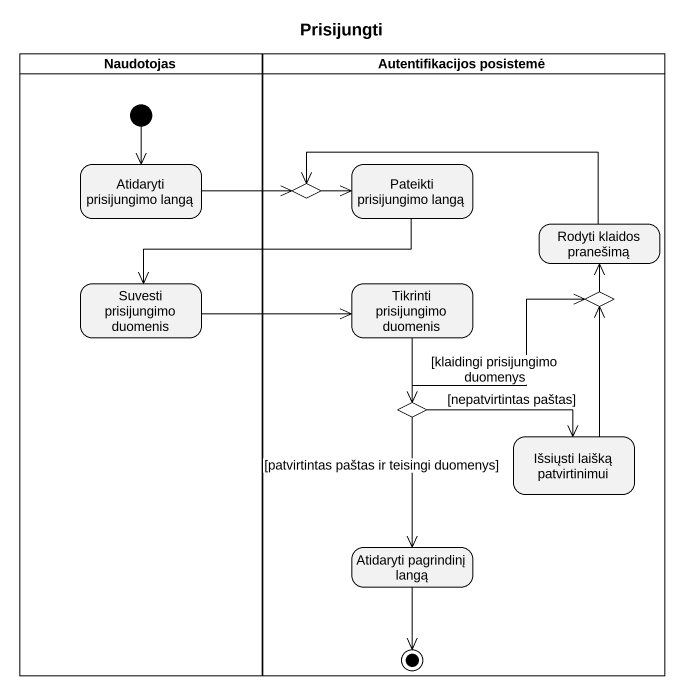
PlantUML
@startuml
title Prisijungti
hide empty description
state Naudotojas <<partition>> {
  state "Atidaryti prisijungimo langą" as Atidaryti_prisijungimo_langą
  state "Suvesti prisijungimo duomenis" as Suvesti_prisijungimo
  [*] --> Atidaryti_prisijungimo_langą
}
state "Autentifikacijos posistemė" as Autentifikacijos_posistemė <<partition>> {
  state choice1 <<choice>>
  state "Pateikti prisijungimo langą" as Pateikti_prisijungimo_langą
  state "Rodyti klaidos pranešimą" as Rodyti_klaidos_pranešimą
  state "Tikrinti prisijungimo duomenis" as Tikrinti_prisijungimo
  state choice2 <<choice>>
  state choice3 <<choice>>
  state "Išsiųsti laišką patvirtinimui" as Išsiųsti_laišką
  state "Atidaryti pagrindinį langą" as Atidaryti_pagrindinį_langą
  Atidaryti_pagrindinį_langą --> [*]
}
Atidaryti_prisijungimo_langą -right-> choice1
choice1 -right-> Pateikti_prisijungimo_langą
Pateikti_prisijungimo_langą -left-> Suvesti_prisijungimo
Rodyti_klaidos_pranešimą -left-> choice1
Suvesti_prisijungimo -right-> Tikrinti_prisijungimo
Tikrinti_prisijungimo --> choice3
choice2 -up-> Rodyti_klaidos_pranešimą
choice3 -right-> choice2 : [klaidingi prisijungimo duomenys
choice3 -right-> Išsiųsti_laišką : [nepatvirtintas paštas]
choice3 --> Atidaryti_pagrindinį_langą : [patvirtintas paštas ir teisingi duomenys]
Išsiųsti_laišką -up-> choice2
@enduml
